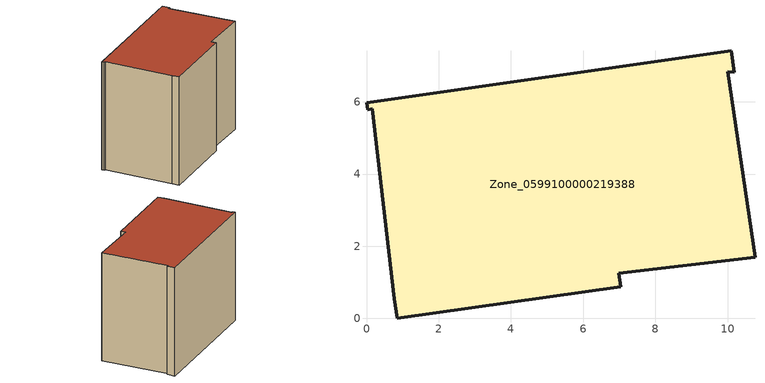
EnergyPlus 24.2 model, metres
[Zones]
Zone_0599100000219388
 floor ground (C_G): 10.19,6.82 9.99,6.83 10.76,1.69 6.99,1.26 7.04,0.88 0.85,0 0.77,0.55 0.15,5.8 0.03,5.78 0,5.98 10.1,7.42 z0
 wall outside (C_F): 10.19,6.82 10.1,7.42 0,5.98 0.03,5.78 0.15,5.8 0.77,0.55 0.85,0 7.04,0.88 6.99,1.26 10.76,1.69 9.99,6.83 10.19,6.82 z0:8.45
 roof outside (C_R): 9.99,6.83 10.19,6.82 10.1,7.42 0,5.98 0.03,5.78 0.15,5.8 0.77,0.55 0.85,0 7.04,0.88 6.99,1.26 10.76,1.69 z8.45
[BUILDING]
Pand.0599100000219388: North Axis=0; Terrain=City; Loads Convergence Tolerance Value=0.04; Temperature Convergence Tolerance Value=0.4; Solar Distribution=FullExterior; Maximum Number of Warmup Days=25; Minimum Number of Warmup Days=1
[Site:Location]
Rotterdam.The.Hague.AP_ZH_NLD Design_Conditions: Latitude=51.96; Longitude=4.45; Time Zone=1; Elevation=-4.5
[SITE:GROUNDTEMPERATURE:BUILDINGSURFACE]
18, 18, 18, 18, 18, 18, 18, 18, 18, 18, 18, 18
[MATERIAL] Thermal Absorptance=0.9; Solar Absorptance=0.7; Visible Absorptance=0.7
Name | Roughness | Thickness | Conductivity | Density | Specific Heat
G.TC.1992-2005 | MediumSmooth | 0.15 | 0.06 | 540 | 1210
F.TC.1992-2005 | Rough | 0.3 | 0.12 | 1920 | 840
R.TC.1992-2005 | MediumRough | 0.2 | 0.08 | 1500 | 1000
[CONSTRUCTION]
C_G: G.TC.1992-2005
C_F: F.TC.1992-2005
C_R: R.TC.1992-2005
[ZONE]
Zone_0599100000219388: Type=1; Multiplier=1; Ceiling Height=Autocalculate; Volume=Autocalculate; Floor Area=autocalculate; Part of Total Floor Area=Yes
[ZONEINFILTRATION:DESIGNFLOWRATE]
Infil_Zone_0599100000219388: Zone or ZoneList or Space or SpaceList=Zone_0599100000219388; Schedule=AlwaysOn; Design Flow Rate Calculation Method=Flow/Area; Flow Rate per Floor Area=0.0015; Constant Term Coefficient=1; Temperature Term Coefficient=0; Velocity Term Coefficient=0; Velocity Squared Term Coefficient=0
[HVACTEMPLATE:ZONE:IDEALLOADSAIRSYSTEM]
Zone_0599100000219388: Maximum Heating Supply Air Temperature=50; Minimum Cooling Supply Air Temperature=13; Maximum Heating Supply Air Humidity Ratio=0.0156; Minimum Cooling Supply Air Humidity Ratio=0.0077; Heating Limit=NoLimit; Cooling Limit=NoLimit; Dehumidification Control Type=ConstantSensibleHeatRatio; Cooling Sensible Heat Ratio=0.7; Dehumidification Setpoint=60; Humidification Control Type=None; Humidification Setpoint=30; Outdoor Air Method=None; Outdoor Air Flow Rate per Person=0.00944; Outdoor Air Flow Rate per Zone Floor Area=0; Outdoor Air Flow Rate per Zone=0; Demand Controlled Ventilation Type=None; Outdoor Air Economizer Type=NoEconomizer; Heat Recovery Type=None; Sensible Heat Recovery Effectiveness=0.7; Latent Heat Recovery Effectiveness=0.65
[ZONECONTROL:THERMOSTAT]
ThermostatControl_Zone_0599100000219388: Zone or ZoneList=Zone_0599100000219388; Control Type Schedule=DualSetpointControlType; Control 1=Thermostat_Zone_0599100000219388; Temperature Difference Between Cutout And Setpoint=0
[THERMOSTATSETPOINT:DUALSETPOINT]
Thermostat_Zone_0599100000219388: Heating Setpoint Temperature Schedule=HeatingSetpoint_Zone_0599100000219388; Cooling Setpoint Temperature Schedule=CoolingSetpoint_Zone_0599100000219388
[SCHEDULE:COMPACT]
HeatingSetpoint_Zone_0599100000219388: Through: 12/31, For: AllDays, Until: 24:00, 21
CoolingSetpoint_Zone_0599100000219388: Through: 12/31, For: AllDays, Until: 24:00, 24
DualSetpointControlType: Through: 12/31, For: AllDays, Until: 24:00, 4
AlwaysOn: Through: 12/31, For: AllDays, Until: 24:00, 1
